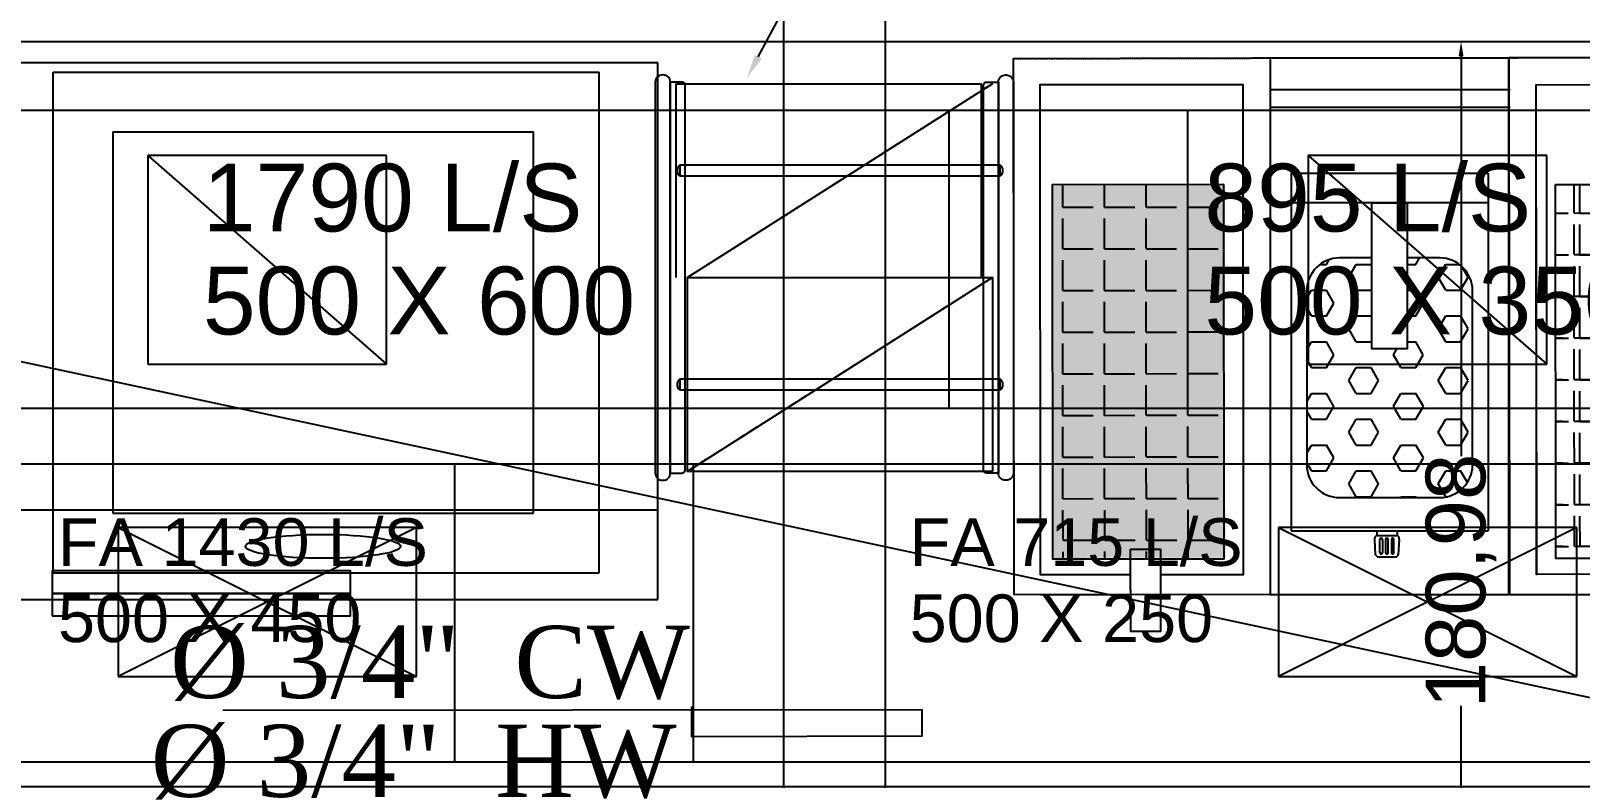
# Model space of a CAD drawing. Extents: x -2975 to 7327, y -1166 to 1029.
# Drawn here: x 591.4 to 851, y 582.1 to 707.4 of the extents above; entities that cross this region are included whole.
import ezdxf
from ezdxf import colors
from ezdxf.entities.mleader import LeaderData, LeaderLine
from ezdxf.math import Vec2, Vec3

# ---------------------------------------------------------------- set-up
doc = ezdxf.new("R2010")
doc.units = 0
doc.header["$PDMODE"] = 34
for name, pattern in [('XR-Mince$0$Anchor Stor (Ground Floor Plan ) Xref$2$Retail Building ( Ground Floor ) Xref$0$HIDDEN', [0.375, 0.25, -0.125]), ('XR-Mince$0$DASHED', [0.75, 0.5, -0.25]), ('XR-Mince$0$HIDDEN', [0.25, 0.125, -0.125])]:
    doc.linetypes.add(name, pattern=pattern)
for name, color, linetype in [('E-TEXT-LIGHTING', 7, 'Continuous'), ('M-EXHAUST', 1, 'Continuous'), ('M-FIRE FIGHTING-2 INCH', 1, 'Continuous'), ('M-FRESHAIR', 4, 'Continuous'), ('M-PLUMBING-HWS-0.75 INCH', 1, 'Continuous'), ('WOOD1', 8, 'Continuous'), ('XR-Mince$0$EQUIP', 15, 'Continuous'), ('XR-Mince$0$EQUIPMENT', 15, 'Continuous'), ('XR-Mince$0$EQUIPMENT-WHITE', 8, 'Continuous'), ('XR-Mince$0$EQUIPMENTS', 15, 'Continuous'), ('XR-Mince$0$fur dashed', 15, 'XR-Mince$0$Anchor Stor (Ground Floor Plan ) Xref$2$Retail Building ( Ground Floor ) Xref$0$HIDDEN'), ('XR-Mince$0$Layer1', 8, 'Continuous'), ('XR-Mince$0$new wall', 8, 'Continuous'), ('XR-Mince$0$TAXT', 8, 'Continuous')]:
    doc.layers.add(name, color=color, linetype=linetype)
doc.styles.get("Standard").update_dxf_attribs({"font": 'arial.ttf'})
doc.styles.add('Value frame$0$Standard', font='times.ttf')
doc.dimstyles.new('ISO-25', dxfattribs={"dimtxt": 10, "dimasz": 2.5, "dimexe": 1.25, "dimexo": 0.625, "dimtad": 0, "dimtxsty": 'Standard', "dimcen": 2.5, "dimadec": 0, "dimazin": 0, "dimtfac": 1, "dimtix": 1, "dimtmove": 0, "dimatfit": 3, "dimfxl": 1, "dimarcsym": 0})

# ---------------------------------------------------------------- blocks, each defined once
blk = doc.blocks.new('XR-Mince$0$fryer 2 w')
at = {"layer": 'XR-Mince$0$EQUIPMENT'}
h = blk.add_hatch(dxfattribs=at)
h.set_pattern_fill('ANGLE', color=256, scale=0.01, angle=39.19, style=0)
h.set_pattern_definition([(298.10148, (2036.208594, 928.4635), (0.06161571, 0.03290177), [0.0508, -0.01905]), (28.10148, (2036.208594, 928.4635), (-0.03290177, 0.06161571), [0.0508, -0.01905])])
h.paths.add_polyline_path([(2061.6076, 921.6316), (2061.7431, 921.3779), (2061.1896, 921.0823), (2061.0541, 921.3361)])
h = blk.add_hatch(dxfattribs=at)
h.set_pattern_fill('ANGLE', color=256, scale=0.01, angle=39.19, style=0)
h.set_pattern_definition([(298.10148, (2036.380295, 928.14659), (0.06161571, 0.03290177), [0.0508, -0.01905]), (28.10148, (2036.380295, 928.14659), (-0.03290177, 0.06161571), [0.0508, -0.01905])])
h.paths.add_polyline_path([(2061.7793, 921.3147), (2061.9148, 921.0609), (2061.3613, 920.7654), (2061.2258, 921.0192)])
for p, q in [((2061.7582, 921.8004, 0), (2060.9642, 921.3764, 0)), ((2061.7582, 921.8004, 0), (2060.9642, 921.3764, 0)), ((2061.9543, 921.433, 0), (2061.7582, 921.8004, 0)), ((2061.9678, 921.4077, 0), (2061.7582, 921.8004, 0)), ((2061.9269, 921.4855, 0), (2062.1366, 921.093, 0)), ((2061.9403, 921.4603, 0), (2062.1365, 921.0929, 0)), ((2061.9543, 921.433, 0), (2061.1604, 921.009, 0)), ((2060.9642, 921.3764, 0), (2061.0513, 921.2134, 0)), ((2060.9642, 921.3764, 0), (2061.1739, 920.9838, 0)), ((2061.0748, 921.1694, 0), (2061.1604, 921.009, 0)), ((2062.1366, 921.093, 0), (2061.3426, 920.6689, 0)), ((2062.1365, 921.0929, 0), (2061.3426, 920.6689, 0)), ((2061.3426, 920.6689, 0), (2061.1329, 921.0616, 0)), ((2061.1329, 921.0616, 0), (2061.1329, 921.0616, 0)), ((2061.2321, 920.876, 0), (2061.1464, 921.0364, 0)), ((2061.1739, 920.9838, 0), (2061.1739, 920.9838, 0)), ((2061.3426, 920.6689, 0), (2061.2556, 920.832, 0))]:
    blk.add_line(p, q, dxfattribs=at)
at = {"layer": 'XR-Mince$0$EQUIPMENT', "elevation": 0}
for points in [[(2061.0812, 921.2293), (2061.0156, 921.3521), (2061.7401, 921.739), (2061.9005, 921.4386), (2061.176, 921.0517), (2061.1047, 921.1853)], [(2061.2854, 920.8479), (2061.351, 920.7252), (2062.0755, 921.112), (2061.9151, 921.4124), (2061.1906, 921.0255), (2061.2619, 920.892)]]:
    blk.add_lwpolyline(points, dxfattribs=at)
for points in [[(2061.6076, 921.6316), (2061.7431, 921.3779), (2061.1896, 921.0823), (2061.0541, 921.3361)], [(2061.9125, 921.0616), (2061.777, 921.3154), (2061.2236, 921.0198), (2061.3591, 920.7661)], [(2061.1419, 921.2052), (2061.1184, 921.2492), (2060.9969, 921.1843), (2061.0204, 921.1403)], [(2061.2992, 920.9119), (2061.3227, 920.8678), (2061.2011, 920.8029), (2061.1776, 920.8469)]]:
    blk.add_lwpolyline(points, close=True, dxfattribs=at)
blk = doc.blocks.new('XR-Mince$0$bi4712')
h = blk.add_hatch()
h.set_pattern_fill('HEX', color=256, scale=0.2)
h.set_pattern_definition([(0, (111048.485905, 4962.901395), (0, 0.0433012702), [0.025, -0.05]), (120, (111048.485905, 4962.901395), (-0.0375, -0.0216506351), [0.025, -0.05]), (60, (111048.510905, 4962.901395), (-0.0375, 0.0216506351), [0.025, -0.05])])
h.paths.add_polyline_path([(111227.1058, 6118.6965, 0.414214), (111227.1607, 6118.7514), (111227.1607, 6119.0436, 0.414214), (111227.1058, 6119.0985), (111227.0514, 6119.0985), (111227.0514, 6118.9462), (111226.9921, 6118.9462), (111226.9921, 6119.0985), (111226.9378, 6119.0985, 0.414214), (111226.8828, 6119.0436), (111226.8828, 6118.7514, 0.414214), (111226.9378, 6118.6965)])
for p, q in [((111226.8568, 6119.2407), (111227.1868, 6119.2407)), ((111226.8568, 6119.2407), (111226.8568, 6118.6407)), ((111227.1868, 6119.2407), (111227.1868, 6118.6407)), ((111227.1868, 6119.1907), (111226.8568, 6119.1907)), ((111226.9921, 6119.0985), (111226.9378, 6119.0985)), ((111227.1058, 6119.0985), (111227.0514, 6119.0985)), ((111226.8828, 6119.0436), (111226.8828, 6118.7514)), ((111227.1607, 6118.7422), (111227.1607, 6119.0436)), ((111226.9378, 6118.6965), (111227.1058, 6118.6965)), ((111226.8568, 6118.6407), (111227.1868, 6118.6407)), ((111226.9982, 6118.6005), (111226.9967, 6118.6262)), ((111227.0002, 6118.6407), (111227.0002, 6118.6326)), ((111227.0014, 6118.6326), (111227.033, 6118.6326)), ((111227.0055, 6118.6042), (111227.0055, 6118.6263)), ((111227.0099, 6118.6263), (111227.0099, 6118.6042)), ((111227.015, 6118.6263), (111227.015, 6118.6042)), ((111227.0194, 6118.6042), (111227.0194, 6118.6263)), ((111227.0246, 6118.6263), (111227.0246, 6118.6042)), ((111227.0289, 6118.6042), (111227.0289, 6118.6263)), ((111227.0342, 6118.6407), (111227.0342, 6118.6326)), ((111227.0378, 6118.6262), (111227.0363, 6118.6005)), ((111227.003, 6118.597), (111227.0315, 6118.597))]:
    blk.add_line(p, q)
blk.add_lwpolyline([(111226.9921, 6119.1907), (111227.0514, 6119.1907), (111227.0514, 6118.9462), (111226.9921, 6118.9462)], close=True)
for centre, radius, start, end in [((111226.9378, 6119.0436), 0.0549, 90, 180), ((111227.1058, 6119.0436), 0.0549, 0, 90), ((111226.9378, 6118.7514), 0.0549, 180, 270), ((111227.1058, 6118.7514), 0.0549, 270, 0), ((111227.0014, 6118.6276), 0.005, 90.0205, 196.6821), ((111227.0077, 6118.6263), 0.00218, 0.0205, 180.0205), ((111227.0172, 6118.6263), 0.00218, 0.0205, 180.0205), ((111227.0268, 6118.6263), 0.00218, 0.0205, 180.0205), ((111227.033, 6118.6276), 0.005, 343.3588, 90.0205), ((111227.003, 6118.602), 0.005, 196.6821, 270.0205), ((111227.0077, 6118.6042), 0.00218, 180.0205, 0.0205), ((111227.0172, 6118.6042), 0.00218, 180.0205, 0.0205), ((111227.0268, 6118.6042), 0.00218, 180.0205, 0.0205), ((111227.0315, 6118.602), 0.005, 270.0205, 343.3588)]:
    blk.add_arc(centre, radius, start, end)
blk = doc.blocks.new('XR-Mince$0$A$C368751CB')
at = {"layer": 'XR-Mince$0$EQUIPMENT'}
blk.add_line((0.8174, 0.4), (0.8174, 0), dxfattribs=at)
blk.add_lwpolyline([(0, 0.002), (0.9, 0.0021), (0.9, 0.4021), (0, 0.402)], close=True, dxfattribs=at)
at = {"layer": 'XR-Mince$0$EQUIPMENT-WHITE'}
blk.add_line((0.8474, 0.4), (0.8474, 0), dxfattribs=at)
at = {"layer": 'XR-Mince$0$EQUIPMENT', "rotation": 270.0061133738513}
blk.add_blockref('XR-Mince$0$bi4712', (-6130.4015, 111226.5703), dxfattribs=at)
blk = doc.blocks.new('XR-Mince$0$Fryer')
at = {"layer": 'XR-Mince$0$EQUIPMENT'}
h = blk.add_hatch(dxfattribs=at)
h.set_pattern_fill('ANGLE', color=256, scale=10, angle=11.1426, style=0)
h.set_pattern_definition([(270.054, (-90596.22, 218229.78), (69.84997, 0.06583), [50.8, -19.05]), (0.054, (-90596.22, 218229.78), (-0.06583, 69.84997), [50.8, -19.05])])
h.paths.add_polyline_path([(-71392.5, 200257.6), (-71392.2, 199969.9), (-72019.7, 199969.3), (-72019.9, 200257)])
for p, q in [((-71182.5, 200324.6, 0), (-72082, 200323.7, 0)), ((-72081.5, 199893, 0), (-72082, 200323.7, 0)), ((-71182.5, 200324.6, 0), (-71181.4, 199893.9, 0)), ((-72081.7, 200127.7, 0), (-72081.9, 200278.8, 0)), ((-72082.4, 200250.1, 0), (-72082.4, 200250.1, 0)), ((-72081.5, 199893, 0), (-72081.7, 200077.8, 0))]:
    blk.add_line(p, q, dxfattribs=at)
at = {"layer": 'XR-Mince$0$EQUIPMENT', "elevation": 0}
blk.add_lwpolyline([(-72047.8, 200077.8), (-72047.7, 199938.6), (-71226.4, 199939.4), (-71226.8, 200279.9), (-72048, 200279.2), (-72047.9, 200127.7)], dxfattribs=at)
for points in [[(-71393.9, 199971.5), (-71394.2, 200259.2), (-72021.6, 200258.6), (-72021.4, 199970.9)], [(-72005.6, 200127.8), (-72005.6, 200077.9), (-72143.4, 200077.7), (-72143.5, 200127.6)]]:
    blk.add_lwpolyline(points, close=True, dxfattribs=at)
at = {"layer": 'XR-Mince$0$EQUIPMENT', "xscale": 1000.000000000001, "yscale": 1000.000000000001, "zscale": 1000.000000000001, "rotation": 331.9525163470561}
blk.add_blockref('XR-Mince$0$fryer 2 w', (-2324236.5, 355396.5, 0), dxfattribs=at)
at = {"layer": 'XR-Mince$0$Layer1', "color": 5, "lineweight": -2, "xscale": 1000, "yscale": 1000, "zscale": 1000}
blk.add_blockref('XR-Mince$0$A$C368751CB', (-72081.5, 199491.7, 0), dxfattribs=at)
blk = doc.blocks.new('XR-Mince$0$stand 60cm')
at = {"linetype": 'XR-Mince$0$HIDDEN'}
for p, q in [((1201062.5, 216751.4, 0), (1201573.5, 217076.4, 0)), ((1201062.5, 216426.4, 0), (1201573.5, 216751.4, 0))]:
    blk.add_line(p, q, dxfattribs=at)
at = {"elevation": 0, "flags": 128}
for points in [[(1201027.5, 217079.4), (1201027.5, 217079.4, -0.414214), (1201039.5, 217091.4), (1201040.5, 217091.4), (1201040.5, 217091.4, -0.414214), (1201052.5, 217079.4), (1201052.5, 216423.4), (1201052.5, 216423.4, -0.414214), (1201040.5, 216411.4), (1201039.5, 216411.4), (1201039.5, 216411.4, -0.414214), (1201027.5, 216423.4), (1201027.5, 217079.4)], [(1201627.5, 217079.4), (1201627.5, 217079.4, 0.414214), (1201615.5, 217091.4), (1201614.5, 217091.4), (1201614.5, 217091.4, 0.414214), (1201602.5, 217079.4), (1201602.5, 216423.4), (1201602.5, 216423.4, 0.414214), (1201614.5, 216411.4), (1201615.5, 216411.4), (1201615.5, 216411.4, 0.414214), (1201627.5, 216423.4), (1201627.5, 217079.4)], [(1201052.5, 217079.4), (1201072.5, 217079.4), (1201072.5, 217079.4, -0.414214), (1201077.5, 217074.4), (1201077.5, 216428.4), (1201077.5, 216428.4, -0.414214), (1201072.5, 216423.4), (1201052.5, 216423.4), (1201052.5, 217079.4)], [(1201602.5, 217079.4), (1201582.5, 217079.4), (1201582.5, 217079.4, 0.414214), (1201577.5, 217074.4), (1201577.5, 216428.4), (1201577.5, 216428.4, 0.414214), (1201582.5, 216423.4), (1201602.5, 216423.4), (1201602.5, 217079.4)]]:
    blk.add_lwpolyline(points, format="xyb", close=True, dxfattribs=at)
at = {"linetype": 'XR-Mince$0$HIDDEN', "elevation": 0, "flags": 128}
blk.add_lwpolyline([(1201062.5, 217076.4), (1201573.5, 217076.4), (1201573.5, 216751.4), (1201062.5, 216751.4), (1201062.5, 217076.4)], close=True, dxfattribs=at)
at = {"elevation": 0, "flags": 128}
for points in [[(1201050, 216940.4), (1201586, 216940.4), (1201586, 216921.4), (1201050, 216921.4), (1201050, 216940.4)], [(1201050, 216581.4), (1201586, 216581.4), (1201586, 216562.4), (1201050, 216562.4), (1201050, 216581.4)]]:
    blk.add_lwpolyline(points, close=True, dxfattribs=at)
at = {"linetype": 'XR-Mince$0$HIDDEN', "elevation": 0, "flags": 128}
blk.add_lwpolyline([(1201592.5, 216751.4), (1201592.5, 216426.4), (1201081.5, 216426.4), (1201081.5, 216751.4), (1201081.5, 216751.4)], dxfattribs=at)
for centre, start, end in [((1201056.5, 216930.9, 0), 124.4829, 235.5171), ((1201579.4, 216930.9, 0), 304.4829, 55.5171), ((1201056.5, 216571.9, 0), 124.4829, 235.5171), ((1201579.4, 216571.9, 0), 304.4829, 55.5171)]:
    blk.add_arc(centre, 11.5, start, end)
blk = doc.blocks.new('XR-Mince$0$Grill 91.5cm')
at = {"color": 5}
for p, q in [((65400.9, 289115.8, 0), (66315.9, 289115.8, 0)), ((66315.9, 288275.8, 0), (66315.9, 289115.8, 0)), ((65500.9, 289015.8, 0), (65500.9, 288375.8, 0)), ((65500.9, 289015.8, 0), (66205.9, 289015.8, 0)), ((66205.9, 288375.8, 0), (66205.9, 289015.8, 0)), ((65500.9, 288375.8, 0), (66205.9, 288375.8, 0)), ((65400.9, 288275.8, 0), (66315.9, 288275.8, 0))]:
    blk.add_line(p, q, dxfattribs=at)
blk.add_ellipse((65853, 288320.4, 0), major_axis=(130.2, 0), ratio=0.153867, dxfattribs=at)
at = {"layer": 'XR-Mince$0$EQUIP'}
blk.add_line((65400.9, 288275.8, 0), (65400.9, 289115.8, 0), dxfattribs=at)
blk = doc.blocks.new('XR-Mince$0$gege')
at = {"color": 1}
for p, q in [((-75718.7, 207075.2, 0), (-75718.7, 207975.2, 0)), ((-77468.7, 207075.2, 0), (-75718.7, 207075.2, 0))]:
    blk.add_line(p, q, dxfattribs=at)
at = {"layer": 'XR-Mince$0$EQUIPMENT'}
for p, q in [((-75718.7, 207975.2, 0), (-77468.7, 207975.2, 0)), ((-77468.7, 207975.2, 0), (-77468.7, 207075.2, 0)), ((-77468.7, 207225.2, 0), (-75718.7, 207225.2, 0))]:
    blk.add_line(p, q, dxfattribs=at)
at = {"layer": 'XR-Mince$0$EQUIPMENT', "linetype": 'XR-Mince$0$DASHED', "elevation": 0}
for points in [[(-76888.4, 207085.2), (-77388.6, 207085.2), (-77388.6, 207122.8), (-76888.4, 207122.8)], [(-76734.1, 207085.2), (-76233.8, 207085.2), (-76233.8, 207122.8), (-76734.1, 207122.8)], [(-77388.6, 207047.7), (-76888.4, 207047.7), (-76888.4, 207085.2), (-77388.6, 207085.2)], [(-76734.1, 207047.7), (-76233.8, 207047.7), (-76233.8, 207085.2), (-76734.1, 207085.2)]]:
    blk.add_lwpolyline(points, close=True, dxfattribs=at)
blk = doc.blocks.new('XR-Mince$0$Equipment')
at = {"layer": 'XR-Mince$0$EQUIPMENTS', "linetype": 'ByBlock'}
h = blk.add_hatch(dxfattribs=at)
h.set_pattern_fill('ANGLE', color=256, angle=101.1426, style=0)
h.set_pattern_definition([(101.142555, (0, 0), (-0.269816085, -0.053143956), [0.2, -0.075]), (191.142555, (0, 0), (0.053143956, -0.269816085), [0.2, -0.075])])
h.paths.add_polyline_path([(762.74, 681.73), (791.51, 681.76), (791.57, 619.01), (762.8, 618.99)])
h = blk.add_hatch(dxfattribs=at)
h.set_pattern_fill('ANGLE', color=256, angle=101.1426, style=0)
h.set_pattern_definition([(0.054, (-950.287, -1238.762), (-0.006583, 6.984997), [5.08, -1.905]), (90.054, (-950.287, -1238.762), (-6.984997, -0.006583), [5.08, -1.905])])
h.paths.add_polyline_path([(846.93, 681.61), (875.7, 681.64), (875.76, 618.89), (846.99, 618.86)])
for p, q in [((696.5, 612.03, 0), (696.5, 702.03, 0)), ((756.04, 702.73, 0), (756.13, 612.78, 0)), ((839.12, 702.83, 0), (839.21, 612.83, 0)), ((839.13, 702.84, 0), (839.21, 612.83, 0)), ((595.15, 700.46, 0), (686.66, 700.46, 0)), ((595.15, 616.46, 0), (595.15, 700.46, 0)), ((686.66, 616.46, 0), (686.66, 700.46, 0)), ((752.56, 698.5, 0), (701.46, 666, 0)), ((799.33, 697.56, 0), (839.33, 697.57, 0)), ((799.33, 694.56, 0), (839.33, 694.57, 0)), ((605.15, 690.46, 0), (605.15, 626.46, 0)), ((605.15, 690.46, 0), (675.66, 690.46, 0)), ((675.66, 626.46, 0), (675.66, 690.46, 0)), ((752.56, 666, 0), (701.46, 633.5, 0)), ((521.5, 627.03, 0), (696.5, 627.03, 0)), ((605.15, 626.46, 0), (675.66, 626.46, 0)), ((595.15, 616.46, 0), (686.66, 616.46, 0)), ((799.2, 612.83, 0), (756.13, 612.78, 0)), ((775.73, 612.81, 0), (760.62, 612.79, 0)), ((763.49, 612.74, 0), (763.49, 612.74, 0)), ((799.2, 612.83, 0), (780.72, 612.81, 0)), ((839.21, 612.83, 0), (883.72, 612.87, 0)), ((839.21, 612.83, 0), (857.69, 612.85, 0)), ((521.5, 612.03, 0), (696.5, 612.03, 0))]:
    blk.add_line(p, q, dxfattribs=at)
at = {"layer": 'XR-Mince$0$EQUIPMENTS', "linetype": 'ByBlock', "elevation": 0}
for points in [[(342.16, 705.6), (922.71, 705.6), (922.71, 580.57), (342.16, 580.57)], [(839.13, 612.83), (839.12, 702.83), (799.12, 702.83), (799.13, 612.83)], [(753.81, 683), (700.21, 683), (700.21, 684.9), (753.81, 684.9), (753.81, 683)], [(791.35, 681.59), (762.58, 681.56), (762.64, 618.82), (791.41, 618.85)], [(846.93, 681.61), (875.7, 681.64), (875.76, 618.89), (846.99, 618.86)], [(752.56, 633.5), (701.46, 633.5), (701.46, 666), (752.56, 666), (752.56, 633.5)], [(753.81, 647.1), (700.21, 647.1), (700.21, 649), (753.81, 649), (753.81, 647.1)], [(594.96, 613.03), (644.99, 613.03), (644.99, 616.79), (594.96, 616.79)], [(594.96, 609.28), (644.99, 609.28), (644.99, 613.03), (594.96, 613.03)]]:
    blk.add_lwpolyline(points, close=True, dxfattribs=at)
for points in [[(696.06, 633.2), (696.06, 633.2, 0.414214), (697.26, 632), (697.36, 632), (697.36, 632, 0.414214), (698.56, 633.2), (698.56, 698.8), (698.56, 698.8, 0.414214), (697.36, 700), (697.26, 700), (697.26, 700, 0.414214), (696.06, 698.8), (696.06, 633.2)], [(698.56, 633.2), (700.56, 633.2), (700.56, 633.2, 0.414214), (701.06, 633.7), (701.06, 698.3), (701.06, 698.3, 0.414214), (700.56, 698.8), (698.56, 698.8), (698.56, 633.2)], [(753.56, 633.2), (751.56, 633.2), (751.56, 633.2, -0.414214), (751.06, 633.7), (751.06, 698.3), (751.06, 698.3, -0.414214), (751.56, 698.8), (753.56, 698.8), (753.56, 633.2)], [(756.06, 633.2), (756.06, 633.2, -0.414214), (754.86, 632), (754.76, 632), (754.76, 632, -0.414214), (753.56, 633.2), (753.56, 698.8), (753.56, 698.8, -0.414214), (754.76, 700), (754.86, 700), (754.86, 700, -0.414214), (756.06, 698.8), (756.06, 633.2)]]:
    blk.add_lwpolyline(points, format="xyb", close=True, dxfattribs=at)
for points in [[(699.56, 666), (699.56, 698.5), (750.66, 698.5), (750.66, 666), (750.66, 666)], [(857.69, 616.24), (843.77, 616.22), (843.69, 698.35), (877.74, 698.38), (877.82, 616.25), (862.68, 616.24)], [(780.72, 616.2), (794.64, 616.21), (794.56, 698.34), (760.51, 698.31), (760.58, 616.18), (775.73, 616.19)], [(780.72, 613.67), (780.73, 606.64), (775.74, 606.64), (775.73, 613.67)]]:
    blk.add_lwpolyline(points, dxfattribs=at)
at = {"layer": 'XR-Mince$0$EQUIPMENTS', "linetype": 'ByBlock'}
for centre, start, end in [((700.86, 683.95, 0), 124.4829, 235.5171), ((753.16, 683.95, 0), 304.4829, 55.5171), ((700.86, 648.05, 0), 124.4829, 235.5171), ((753.16, 648.05, 0), 304.4829, 55.5171)]:
    blk.add_arc(centre, 1.15, start, end, dxfattribs=at)
blk.add_ellipse((640.37, 620.92, 0), major_axis=(13.02, 0), ratio=0.153867, dxfattribs=at)
for name, p, xscale, yscale, zscale, rotation in [('XR-Mince$0$Fryer', (20788.5, 7820.98), 0.1, 0.1, 0.1, 90), ('XR-Mince$0$stand 60cm', (120858.81, 22341.14, 0), 0.1, 0.1, 0.1, 179.9999999999968), ('XR-Mince$0$bi4712', (-11121817.7, -612427.32, 0), 100, 100, 100, 0.006113373851290896)]:
    blk.add_blockref(name, p, dxfattribs=dict(at, xscale=xscale, yscale=yscale, zscale=zscale, rotation=rotation))
at = {"layer": 'XR-Mince$0$EQUIPMENTS', "linetype": 'ByBlock', "xscale": 0.1, "yscale": 0.1, "zscale": 0.1}
for name, p in [('XR-Mince$0$gege', (8268.37, -20095.49, 0)), ('XR-Mince$0$Grill 91.5cm', (-5944.93, -28211.12, 0))]:
    blk.add_blockref(name, p, dxfattribs=at)
blk = doc.blocks.new('XR-Mince')
at = {"layer": 'XR-Mince$0$fur dashed'}
for p, q in [((696.5, 702.03, 0), (521.5, 702.03, 0)), ((756.04, 702.73, 0), (799.11, 702.84, 0)), ((880.77, 702.87, 0), (839.12, 702.83, 0)), ((883.64, 702.87, 0), (839.13, 702.84, 0))]:
    blk.add_line(p, q, dxfattribs=at)
at = {"layer": 'XR-Mince$0$new wall'}
blk.add_line((339.33, 705.6, 0), (924.96, 705.6, 0), dxfattribs=at)
at = {"layer": 'XR-Mince$0$TAXT'}
blk.add_blockref('XR-Mince$0$Equipment', (0, 0), dxfattribs=at)
blk = doc.blocks.new('*D88')
at = {"layer": 'Defpoints', "color": 0, "transparency": 16777216}
for p in [(811.98, 705.6, 0), (831.1, 705.6), (811.98, 524.61, 0)]:
    blk.add_point(p, dxfattribs=at)
at = {"layer": 'M-FIRE FIGHTING-2 INCH', "color": 0, "lineweight": -2, "transparency": 16777216}
for p, q in [((812.61, 705.6), (832.35, 705.6)), ((831.1, 703.1), (831.1, 636.03)), ((831.1, 527.11), (831.1, 594.18)), ((812.61, 524.61), (832.35, 524.61))]:
    blk.add_line(p, q, dxfattribs=at)
at = {"layer": 'M-FIRE FIGHTING-2 INCH', "color": 0, "transparency": 16777216}
for points in [[(830.68, 703.1), (831.51, 703.1), (831.1, 705.6)], [(830.68, 527.11), (831.51, 527.11), (831.1, 524.61)]]:
    blk.add_solid(points, dxfattribs=at)
at = {"layer": 'M-FIRE FIGHTING-2 INCH', "color": 0, "transparency": 16777216, "insert": (831.1, 615.11), "char_height": 10, "attachment_point": 5, "rotation": 90}
blk.add_mtext('180,98', dxfattribs=at)

msp = doc.modelspace()

# ---------------------------------------------------------------- block references
at = {"layer": 'E-TEXT-LIGHTING'}
msp.add_blockref('XR-Mince', (0, 0), dxfattribs=at)

# ---------------------------------------------------------------- next in the draw order: linework, layer by layer
at = {"layer": 'M-EXHAUST', "color": 1, "linetype": 'Continuous'}
for p, q in [((854.934, 694.02), (575.151, 694.02)), ((745.24, 694.02), (745.24, 644.02)), ((785.24, 694.02), (785.24, 644.02)), ((651.019, 686.487, 0), (611.019, 686.487, 0)), ((611.019, 686.487, 0), (611.019, 651.487, 0)), ((611.019, 686.487, 0), (651.019, 651.487, 0)), ((651.019, 651.487, 0), (651.019, 686.487, 0)), ((845.48, 686.487, 0), (805.48, 686.487, 0)), ((805.48, 686.487, 0), (805.48, 651.487, 0)), ((805.48, 686.487, 0), (845.48, 651.487, 0)), ((845.48, 651.487, 0), (845.48, 686.487, 0)), ((611.019, 651.487, 0), (651.019, 651.487, 0)), ((805.48, 651.487, 0), (845.48, 651.487, 0)), ((854.934, 644.02), (588.96, 644.02))]:
    msp.add_line(p, q, dxfattribs=at)
at = {"layer": 'M-FRESHAIR', "color": 4, "linetype": 'Continuous'}
for p, q in [((855.395, 634.704), (408.537, 634.704, 0)), ((662.4, 634.704), (662.4, 584.704)), ((702.4, 634.704), (702.4, 584.704)), ((656.019, 624.072, 0), (606.019, 624.072, 0)), ((606.019, 624.072, 0), (606.019, 599.072, 0)), ((606.019, 624.072, 0), (656.019, 599.072, 0)), ((656.019, 599.072, 0), (656.019, 624.072, 0)), ((850.48, 624.072, 0), (800.48, 624.072, 0)), ((800.48, 624.072, 0), (800.48, 599.072, 0)), ((800.48, 624.072, 0), (850.48, 599.072, 0)), ((850.48, 599.072, 0), (850.48, 624.072, 0)), ((606.019, 599.072, 0), (656.019, 599.072, 0)), ((800.48, 599.072, 0), (850.48, 599.072, 0)), ((855.395, 584.704), (408.537, 584.704))]:
    msp.add_line(p, q, dxfattribs=at)
at = {"layer": 'M-FRESHAIR', "color": 4}
for p, q in [((656.019, 624.072, 0), (606.019, 599.072)), ((850.48, 624.072, 0), (800.48, 599.072, 0))]:
    msp.add_line(p, q, dxfattribs=at)
at = {"layer": 'M-PLUMBING-HWS-0.75 INCH', "color": 3, "linetype": 'Continuous'}
msp.add_line((717.56, 718.324), (717.56, 499.772), dxfattribs=at)
at = {"layer": 'M-PLUMBING-HWS-0.75 INCH', "color": 1, "linetype": 'Continuous'}
msp.add_line((734.627, 509.981), (734.627, 718.677), dxfattribs=at)
at = {"layer": 'M-PLUMBING-HWS-0.75 INCH', "color": 30}
msp.add_lwpolyline([(702.115, 594.05), (702.115, 589.021), (740.783, 589.137), (740.783, 593.504), (623.552, 593.388)], dxfattribs=at)
at = {"layer": 'WOOD1'}
msp.add_line((339.328, 705.598), (922.711, 580.57, 0), dxfattribs=at)
at = {"layer": 'WOOD1', "color": 8, "elevation": 0}
msp.add_lwpolyline([(342.155, 705.596), (922.711, 705.596), (922.711, 580.57), (342.155, 580.57)], close=True, dxfattribs=at)

# ---------------------------------------------------------------- next in the draw order: texts
at = {"layer": 'M-EXHAUST', "color": 1, "linetype": 'Continuous'}
for s, p in [('1790 L/S', (620.23, 673.737)), ('895 L/S', (788.074, 673.737)), ('500 X 600', (620.23, 656.462)), ('500 X 350', (788.074, 656.462))]:
    msp.add_text(s, height=11.3759, dxfattribs=at).set_placement(p)
at = {"layer": 'M-FRESHAIR', "color": 4, "linetype": 'Continuous'}
for s, height, p in [('FA 1430 L/S', 7.98486, (595.943, 617.644)), ('FA 715 L/S', 7.9849, (738.687, 617.644)), ('500 X 450', 7.9849, (595.943, 604.861)), ('500 X 250', 7.9849, (738.687, 604.861))]:
    msp.add_text(s, height=height, dxfattribs=at).set_placement(p)
at = {"layer": 'M-PLUMBING-HWS-0.75 INCH', "color": 30, "style": 'Value frame$0$Standard'}
for s, p in [('%%C 3/4"  CW', (614.726, 595.495)), ('%%C 3/4"  HW', (611.491, 578.905))]:
    msp.add_text(s, height=12.09657, dxfattribs=at).set_placement(p)

# ---------------------------------------------------------------- next in the draw order: dimensions: what is measured, and where the dimension line sits
at = {"layer": 'M-FIRE FIGHTING-2 INCH', "color": 32, "true_color": 0xcd6928}
dim = msp.add_linear_dim(base=(831.097, 705.596), p1=(811.984, 524.614, 0), p2=(811.984, 705.596, 0), angle=90, dimstyle='ISO-25', dxfattribs=at)
dim.commit()
dim.dimension.update_dxf_attribs({"geometry": '*D88', "text_midpoint": (831.097, 615.105)})

# ---------------------------------------------------------------- next in the draw order: leaders
at = {"layer": 'M-EXHAUST', "color": 3}
ml = msp.add_multileader_mtext('Standard', dxfattribs=at)
ml.set_content('', color=3)
ml.set_leader_properties()
ml.build(insert=Vec2(0, 0))
ctx = ml.context
ctx.base_point, ctx.plane_origin = Vec3(894.513, 767.266), Vec3(711.424, 699.501)
notes = []
notes.append((ctx, [(0, (1, 1, 0), (747.729, 767.266), (1, 0), 146.784, [(0, [(711.424, 699.501)], 0, [])])]))
ctx.mtext.insert, ctx.mtext.flow_direction = Vec3(896.513, 769.266), 5
for ctx, leaders in notes:
    for number, flags, end, landing, length, lines in leaders:
        leader = LeaderData()
        leader.index, (leader.has_last_leader_line, leader.has_dogleg_vector, leader.attachment_direction) = number, flags
        leader.last_leader_point, leader.dogleg_vector, leader.dogleg_length = Vec3(end), Vec3(landing), length
        for number, points, colour, breaks in lines:
            line = LeaderLine()
            line.index, line.vertices, line.color, line.breaks = number, Vec3.list(points), colors.encode_raw_color(colour), breaks
            leader.lines.append(line)
        ctx.leaders.append(leader)

doc.saveas('drawing.dxf')
